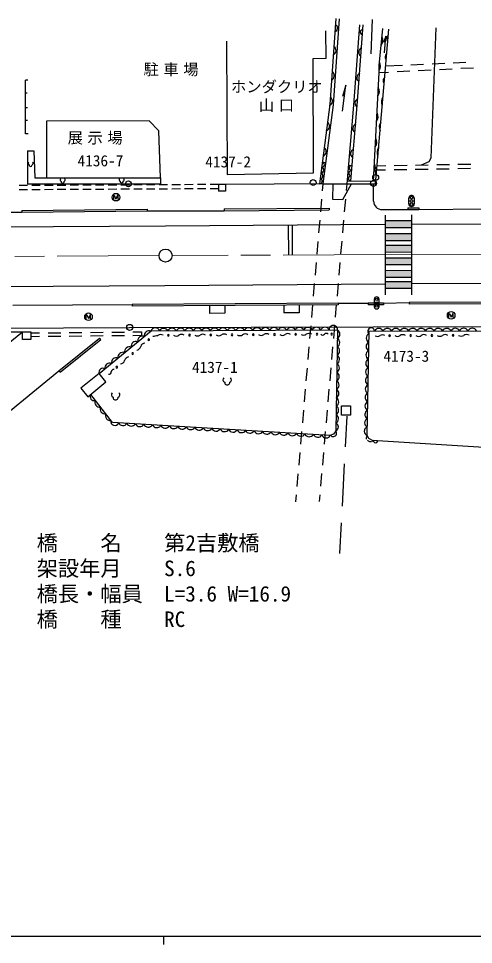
# Model space of a CAD drawing. Units: millimetres, scale not verified. Extents: x 40000 to 680000, y 20000 to 380000.
# Drawn here: x 250927 to 304507, y 204000 to 313200 of the extents above; entities that cross this region are included whole.
import ezdxf
from ezdxf.enums import TextEntityAlignment as Align

# ---------------------------------------------------------------- set-up
doc = ezdxf.new("R2010")
doc.units = ezdxf.units.MM
doc.header["$LTSCALE"] = 1000
doc.linetypes.add('CHAIN', pattern=[18.5, 12, -1.5, 3.5, -1.5])
for name, color, linetype, lineweight in [('M-BGD', 7, 'Continuous', 25), ('M-BMK', 2, 'CHAIN', 13), ('M-BMK-SRVR', 3, 'Continuous', 25), ('M-STR-STR1', 1, 'Continuous', 25), ('M-TTL-BAND', 7, 'Continuous', 25)]:
    doc.layers.add(name, color=color, linetype=linetype, lineweight=lineweight)
doc.styles.add('ＭＳ ゴシック', font='')
doc.styles.get('ＭＳ ゴシック').set_extended_font_data('MS Gothic')

msp = doc.modelspace()

# ---------------------------------------------------------------- hatches: boundary and pattern name
at = {"layer": 'M-BGD'}
for points in [[(294096, 288561), (294095, 289361), (297195, 289367), (297196, 288567)], [(297198, 287840), (297199, 287040), (294099, 287034), (294098, 287834)], [(294102, 285665), (294100, 286465), (297200, 286471), (297202, 285671)], [(294104, 284172), (294103, 284972), (297203, 284978), (297204, 284178)], [(297206, 283507), (297207, 282707), (294107, 282702), (294106, 283502)], [(297208, 282197), (297209, 281397), (294109, 281391), (294108, 282191)]]:
    msp.add_hatch(color=256, dxfattribs=at).paths.add_polyline_path(points)

# ---------------------------------------------------------------- linework, layer by layer
for p, q in [((288285, 313200), (287578, 303064)), ((288684, 313172), (287976, 303024)), ((290430, 302964), (291125, 312467)), ((290829, 302932), (291524, 312438)), ((292447, 309055), (292597, 313098)), ((287173, 308518), (287124, 311745)), ((293408, 307651), (293828, 312027)), ((294094, 306870), (294525, 311960)), ((299519, 296754), (300110, 312112)), ((275432, 310542), (275517, 294809)), ((294186, 311127), (293925, 310375)), ((294034, 309154), (294186, 311127)), ((285635, 308485), (287173, 308518)), ((285669, 294982), (285635, 308485)), ((302126, 307975), (303624, 308045)), ((292979, 293685), (294094, 306870)), ((293391, 306834), (293408, 307651)), ((293391, 306834), (294516, 306892)), ((294156, 307606), (296132, 307697)), ((295514, 306943), (297013, 307020)), ((297131, 307744), (298630, 307813)), ((298011, 307071), (299509, 307148)), ((299629, 307860), (301127, 307929)), ((300508, 307199), (302006, 307275)), ((303005, 307327), (304503, 307403)), ((251741, 299611), (251748, 305931)), ((252030, 305931), (251748, 305931)), ((292737, 294037), (293391, 306834)), ((289079, 302263), (289479, 305327)), ((289479, 305327), (289102, 303984)), ((251746, 304447), (251953, 304446)), ((251745, 302690), (251979, 302689)), ((287578, 303064), (286366, 293715)), ((287976, 303024), (286770, 293719)), ((289621, 293715), (290430, 302964)), ((290053, 294062), (290829, 302932)), ((251743, 301208), (251970, 301208)), ((254220, 301114), (254218, 294425)), ((266308, 301128), (254220, 301114)), ((267462, 299962), (266308, 301128)), ((252061, 299611), (251741, 299611)), ((267635, 294422), (267462, 299962)), ((251993, 297608), (251990, 293660)), ((251993, 297608), (252736, 297602)), ((252736, 297602), (252861, 294425)), ((286697, 296267), (287094, 296216)), ((297680, 295921), (299179, 295948)), ((298389, 295934), (299303, 296336)), ((299303, 296336), (299519, 296754)), ((300179, 295966), (301679, 295993)), ((302679, 296010), (304179, 296037)), ((275517, 294809), (285669, 294982)), ((289811, 295882), (290209, 295847)), ((293119, 295340), (294162, 295359)), ((293161, 295841), (294180, 295859)), ((295162, 295376), (296662, 295403)), ((295180, 295877), (296680, 295903)), ((297661, 295421), (299161, 295448)), ((300161, 295465), (301661, 295492)), ((302661, 295510), (304160, 295537)), ((252861, 294425), (267635, 294422)), ((267635, 294422), (267638, 293683)), ((289652, 294065), (293009, 294035)), ((251990, 293503), (250990, 293498)), ((251990, 293003), (250990, 292998)), ((267638, 293683), (251990, 293660)), ((253490, 293513), (252490, 293508)), ((253490, 293011), (252490, 293005)), ((254990, 293519), (253990, 293513)), ((254990, 293019), (253990, 293013)), ((256490, 293526), (255490, 293521)), ((256490, 293026), (255490, 293021)), ((257990, 293534), (256990, 293529)), ((257990, 293034), (256990, 293029)), ((259490, 293542), (258490, 293537)), ((259490, 293042), (258490, 293037)), ((260990, 293550), (259990, 293545)), ((260990, 293050), (259990, 293045)), ((262490, 293560), (261490, 293555)), ((262490, 293058), (261490, 293053)), ((263990, 293566), (262990, 293560)), ((263990, 293066), (262990, 293060)), ((265490, 293573), (264490, 293568)), ((265490, 293073), (264490, 293068)), ((266990, 293581), (265990, 293576)), ((266990, 293081), (265990, 293076)), ((268490, 293589), (267490, 293584)), ((268490, 293089), (267490, 293084)), ((269990, 293597), (268990, 293592)), ((269990, 293097), (268990, 293092)), ((271490, 293607), (270490, 293602)), ((271490, 293105), (270490, 293100)), ((272990, 293613), (271990, 293607)), ((272990, 293113), (271990, 293107)), ((274490, 293620), (273490, 293615)), ((274490, 293120), (273490, 293115)), ((275290, 293627), (274484, 293620)), ((274490, 293620), (274490, 292820)), ((275290, 292827), (274490, 292820)), ((286770, 293719), (275290, 293627)), ((275290, 293627), (275290, 292827)), ((286770, 293719), (289621, 293715)), ((287956, 293717), (287918, 291882)), ((289109, 291863), (290144, 293711)), ((289621, 293716), (292979, 293685)), ((292736, 291660), (292723, 293684)), ((262150, 291892), (262150, 292361)), ((262150, 292361), (262201, 292361)), ((262201, 292361), (262397, 291909)), ((262593, 292361), (262397, 291909)), ((262645, 292361), (262593, 292361)), ((262645, 291892), (262645, 292361)), ((287918, 291882), (289109, 291863)), ((296889, 291358), (296891, 292008)), ((297541, 292006), (297539, 291356)), ((251323, 290573), (266087, 290703)), ((251323, 290573), (251325, 290373)), ((251325, 290373), (266089, 290503)), ((266087, 290703), (266089, 290503)), ((266089, 290503), (275132, 290539)), ((275131, 290739), (287509, 290831)), ((275131, 290739), (275132, 290539)), ((275132, 290539), (287510, 290631)), ((287509, 290831), (287510, 290631)), ((293743, 290666), (296790, 290683)), ((296789, 290883), (298085, 290892)), ((296789, 290883), (296790, 290683)), ((296790, 290683), (298087, 290692)), ((298085, 290892), (298087, 290692)), ((298087, 290692), (306118, 290749)), ((243332, 290338), (251325, 290373)), ((294093, 290028), (294111, 280626)), ((297193, 290034), (297211, 280631)), ((167954, 288153), (268219, 288756)), ((268219, 288756), (294070, 288933)), ((282690, 288855), (282706, 285310)), ((283140, 288857), (283156, 285312)), ((294095, 289361), (297195, 289367)), ((294096, 288561), (297196, 288567)), ((297195, 288933), (368316, 289259)), ((294098, 287834), (297198, 287840)), ((294099, 287034), (297199, 287040)), ((294100, 286465), (297200, 286471)), ((294102, 285665), (297202, 285671)), ((294103, 284972), (297203, 284978)), ((294104, 284172), (297204, 284178)), ((294106, 283502), (297206, 283507)), ((294109, 281853), (268173, 281684)), ((294107, 282702), (297207, 282707)), ((294108, 282191), (297208, 282197)), ((368451, 282213), (297209, 281894)), ((268173, 281684), (167827, 281136)), ((294109, 281391), (297209, 281397)), ((288555, 279627), (264304, 279467)), ((288555, 279627), (292103, 279630)), ((288555, 279627), (288557, 279427)), ((293921, 279641), (292103, 279630)), ((292103, 279630), (292105, 279430)), ((292813, 280081), (292813, 279252)), ((293401, 279252), (293401, 280081)), ((293921, 279641), (296944, 279702)), ((293921, 279641), (293922, 279441)), ((410058, 280317), (296944, 279702)), ((296944, 279702), (296945, 279502)), ((410059, 280117), (296945, 279502)), ((250273, 279393), (264304, 279467)), ((264304, 279467), (264305, 279267)), ((288557, 279427), (264305, 279267)), ((273406, 279327), (273412, 278427)), ((275206, 279339), (275212, 278439)), ((282184, 279385), (282190, 278485)), ((283990, 278497), (282190, 278485)), ((283984, 279397), (283990, 278497)), ((293922, 279441), (292105, 279430)), ((258908, 277792), (258908, 278262)), ((258908, 278262), (258959, 278262)), ((258959, 278262), (259155, 277810)), ((259351, 278262), (259155, 277810)), ((259403, 278262), (259351, 278262)), ((259403, 277792), (259403, 278262)), ((275212, 278439), (273412, 278427)), ((301622, 277960), (301622, 278430)), ((301622, 278430), (301674, 278430)), ((301674, 278430), (301870, 277978)), ((302066, 278430), (301870, 277978)), ((302117, 278430), (302066, 278430)), ((302117, 277960), (302117, 278430)), ((181581, 276259), (264013, 276777)), ((260413, 271329), (266547, 276352)), ((264013, 276777), (364407, 277061)), ((266547, 276352), (288490, 276498)), ((288490, 276498), (288288, 264589)), ((292190, 276343), (291966, 264098)), ((292190, 276343), (319943, 276398)), ((215305, 275997), (251388, 276262)), ((245158, 271162), (251388, 276262)), ((252391, 276114), (253398, 276124)), ((252391, 275714), (253400, 275724)), ((254398, 276134), (255898, 276149)), ((254400, 275734), (255900, 275749)), ((255686, 271647), (260476, 275514)), ((255812, 271491), (260602, 275358)), ((256898, 276159), (258398, 276174)), ((256900, 275759), (258400, 275774)), ((259398, 276184), (260898, 276199)), ((259400, 275784), (260900, 275799)), ((260476, 275514), (260602, 275358)), ((261898, 276209), (263398, 276224)), ((261900, 275809), (263400, 275824)), ((264398, 276234), (265405, 276245)), ((264400, 275834), (265409, 275845)), ((265405, 276245), (265409, 275845)), ((247897, 265261), (255686, 271647)), ((255812, 271491), (255685, 271646)), ((260413, 271329), (258270, 269602)), ((261210, 270349), (260413, 271329)), ((259084, 268573), (261210, 270349)), ((258270, 269602), (259084, 268573)), ((261994, 265566), (259425, 268858)), ((287590, 264036), (261994, 265566)), ((289427, 262700), (289613, 266315)), ((288288, 264589), (288023, 264180)), ((288023, 264180), (287590, 264036)), ((291966, 264098), (292135, 263707)), ((292135, 263707), (292592, 263486)), ((292592, 263486), (355833, 259422)), ((289069, 255709), (289325, 260703)), ((288781, 250098), (288966, 253712))]:
    msp.add_line(p, q, dxfattribs=at)
for points in [[(251388, 276262), (252391, 276262), (252391, 275327), (251388, 275327)], [(288964, 267537), (290010, 267537), (290010, 266416), (288964, 266416)]]:
    msp.add_lwpolyline(points, close=True, dxfattribs=at)
for centre, radius in [((263875, 293698), 350), ((285628, 293858), 350), ((292733, 293763), 350), ((292992, 294447), 350), ((262408, 292130), 450), ((297215, 291682), 162), ((297216, 292072), 162), ((297214, 291292), 162), ((293107, 280081), 139), ((293107, 279668), 139), ((259166, 278030), 450), ((293107, 279283), 139), ((301881, 278198), 450), ((264013, 276777), 350)]:
    msp.add_circle(centre, radius, dxfattribs=at)
for centre, radius, start, end in [((288112, 312062), 394, 279.75937, 72.25594), ((291448, 311582), 287, 83.13505, 268.50083), ((294798, 310840), 517, 130.38921, 219.9391), ((292931, 310607), 907, 321.09339, 27.94076), ((287755, 309434), 567, 294.08014, 57.93517), ((291555, 309209), 567, 113.89042, 237.74545), ((294614, 308663), 517, 130.38921, 219.9391), ((292543, 307594), 1011, 327.50795, 26.72097), ((287546, 306441), 567, 294.08014, 57.93517), ((291336, 306217), 567, 113.89042, 237.74545), ((294279, 305892), 416, 124.93759, 225.45996), ((292519, 304595), 907, 323.64951, 30.49689), ((287348, 303450), 560, 292.28338, 58.82895), ((291120, 303224), 569, 114.10497, 237.22673), ((294564, 303400), 908, 141.80029, 208.59727), ((292366, 301601), 907, 323.64951, 30.49689), ((286975, 300487), 567, 290.68927, 54.5443), ((290860, 300232), 567, 113.0749, 236.92993), ((294312, 300411), 908, 141.80029, 208.59727), ((292213, 298607), 907, 323.64951, 30.49689), ((286589, 297512), 567, 290.68927, 54.5443), ((290599, 297244), 567, 113.0749, 236.92993), ((294061, 297421), 908, 141.80029, 208.59727), ((252225, 296130), 180, 131.41945, 251.14243), ((252345, 295935), 180, 172.14016, 7.85984), ((252465, 296130), 180, 288.85757, 48.58055), ((286666, 295975), 293, 261.31046, 83.92311), ((292060, 295614), 907, 323.64951, 30.49689), ((286433, 294651), 354, 271.4142, 73.81938), ((286523, 295345), 354, 271.4142, 73.81938), ((290185, 294950), 354, 93.79983, 256.20501), ((290160, 295577), 274, 79.60819, 270.39664), ((293365, 295012), 416, 124.93759, 225.45996), ((256008, 294164), 180, 131.41945, 251.14243), ((256128, 293969), 180, 172.14016, 7.85984), ((256248, 294164), 180, 288.85757, 48.58055), ((262950, 294189), 180, 131.41945, 251.14243), ((263070, 293994), 180, 172.14016, 7.85984), ((263190, 294189), 180, 288.85757, 48.58055), ((286411, 294005), 293, 261.31046, 83.92311), ((290051, 294336), 274, 79.60819, 270.39664), ((293740, 291670), 1004, 180.59255, 270.15655), ((297216, 292007), 325, 359.83133, 179.83134), ((297214, 291357), 325, 179.83133, 359.83133), ((293107, 280081), 294, 0, 180), ((293107, 279252), 294, 180, 0), ((266301, 275806), 567, 67.38798, 191.24301), ((267018, 276206), 515, 17.22105, 166.19199), ((268012, 276095), 567, 28.45401, 152.30904), ((269012, 276102), 567, 28.45401, 152.30904), ((270012, 276108), 567, 28.45401, 152.30904), ((271012, 276115), 567, 28.45401, 152.30904), ((272012, 276122), 567, 28.45401, 152.30904), ((273012, 276128), 567, 28.45401, 152.30904), ((274012, 276135), 567, 28.45401, 152.30904), ((275012, 276142), 567, 28.45401, 152.30904), ((276012, 276148), 567, 28.45401, 152.30904), ((277012, 276155), 567, 28.45401, 152.30904), ((278012, 276162), 567, 28.45401, 152.30904), ((279012, 276168), 567, 28.45401, 152.30904), ((280012, 276175), 567, 28.45401, 152.30904), ((281012, 276182), 567, 28.45401, 152.30904), ((282012, 276188), 567, 28.45401, 152.30904), ((283012, 276195), 567, 28.45401, 152.30904), ((284012, 276202), 567, 28.45401, 152.30904), ((285012, 276208), 567, 28.45401, 152.30904), ((286012, 276215), 567, 28.45401, 152.30904), ((287012, 276222), 567, 28.45401, 152.30904), ((288000, 276506), 491, 356.80878, 181.70023), ((288215, 275983), 567, 297.09895, 60.95397), ((292459, 276314), 405, 4.3488, 227.20475), ((293364, 276079), 567, 28.18644, 152.04146), ((294364, 276081), 567, 28.18644, 152.04146), ((295364, 276083), 567, 28.18644, 152.04146), ((296364, 276085), 567, 28.18644, 152.04146), ((297364, 276087), 567, 28.18644, 152.04146), ((298364, 276089), 567, 28.18644, 152.04146), ((299364, 276091), 567, 28.18644, 152.04146), ((300364, 276093), 567, 28.18644, 152.04146), ((301364, 276095), 567, 28.18644, 152.04146), ((302364, 276097), 567, 28.18644, 152.04146), ((303364, 276099), 567, 28.18644, 152.04146), ((304364, 276101), 567, 28.18644, 152.04146), ((265527, 275172), 567, 67.38798, 191.24301), ((266261, 275324), 100, 0, 180), ((266261, 275324), 100, 180, 0), ((266450, 279057), 3338, 274.89167, 285.14907), ((267638, 275400), 538, 54.9068, 125.88548), ((268572, 275844), 100, 0, 180), ((268572, 275844), 100, 180, 0), ((269506, 276289), 538, 234.9068, 305.88548), ((270137, 275417), 538, 54.9068, 125.88548), ((271072, 275862), 100, 0, 180), ((271072, 275862), 100, 180, 0), ((272006, 276306), 538, 234.9068, 305.88548), ((272637, 275434), 538, 54.9068, 125.88548), ((273572, 275879), 100, 0, 180), ((273572, 275879), 100, 180, 0), ((274506, 276324), 538, 234.9068, 305.88548), ((275137, 275451), 538, 54.9068, 125.88548), ((276072, 275896), 100, 0, 180), ((276072, 275896), 100, 180, 0), ((277006, 276341), 538, 234.9068, 305.88548), ((277637, 275469), 538, 54.9068, 125.88548), ((278572, 275913), 100, 0, 180), ((278572, 275913), 100, 180, 0), ((279506, 276358), 538, 234.9068, 305.88548), ((280137, 275486), 538, 54.9068, 125.88548), ((281072, 275931), 100, 0, 180), ((281072, 275931), 100, 180, 0), ((282006, 276375), 538, 234.9068, 305.88548), ((282637, 275503), 538, 54.9068, 125.88548), ((283572, 275948), 100, 0, 180), ((283572, 275948), 100, 180, 0), ((284506, 276393), 538, 234.9068, 305.88548), ((285137, 275521), 538, 54.9068, 125.88548), ((286072, 275965), 100, 0, 180), ((286072, 275965), 100, 180, 0), ((286740, 276148), 278, 220.18171, 320.61057), ((287170, 275795), 278, 40.18171, 140.61057), ((287809, 275977), 100, 0, 180), ((287809, 275977), 100, 180, 0), ((288198, 274984), 567, 297.09895, 60.95397), ((292442, 275512), 567, 117.02326, 240.87829), ((293227, 276136), 438, 230.72161, 309.71294), ((293787, 275462), 438, 50.72161, 129.71294), ((294621, 275803), 100, 0, 180), ((294621, 275803), 100, 180, 0), ((295547, 276245), 538, 234.72793, 305.70662), ((296175, 275371), 538, 54.72793, 125.70662), ((297111, 275813), 100, 0, 180), ((297111, 275813), 100, 180, 0), ((298047, 276254), 538, 234.72793, 305.70662), ((298675, 275380), 538, 54.72793, 125.70662), ((299611, 275822), 100, 0, 180), ((299611, 275822), 100, 180, 0), ((300547, 276264), 538, 234.72793, 305.70662), ((301175, 275390), 538, 54.72793, 125.70662), ((302111, 275832), 100, 0, 180), ((302111, 275832), 100, 180, 0), ((303047, 276273), 538, 234.72793, 305.70662), ((303675, 275399), 538, 54.72793, 125.70662), ((263980, 273905), 567, 67.38798, 191.24301), ((264753, 274539), 567, 67.38798, 191.24301), ((264791, 274636), 538, 275.25857, 346.23726), ((265837, 274380), 538, 95.25857, 166.23726), ((288181, 273984), 567, 297.09895, 60.95397), ((292423, 274512), 567, 117.02326, 240.87829), ((262432, 272638), 567, 67.38798, 191.24301), ((263206, 273271), 567, 67.38798, 191.24301), ((263943, 272748), 538, 95.25857, 166.23726), ((264367, 273692), 100, 0, 180), ((264367, 273692), 100, 180, 0), ((288164, 272984), 567, 297.09895, 60.95397), ((292387, 272512), 567, 117.02326, 240.87829), ((292405, 273512), 567, 117.02326, 240.87829), ((260873, 271471), 482, 61.45925, 197.17174), ((261659, 272004), 567, 67.38798, 191.24301), ((262495, 272080), 100, 0, 180), ((262495, 272080), 100, 180, 0), ((262897, 273004), 538, 275.25857, 346.23726), ((288147, 271984), 567, 297.09895, 60.95397), ((292368, 271512), 567, 117.02326, 240.87829), ((261571, 271518), 278, 260.53349, 0.96234), ((262126, 271527), 278, 80.53349, 180.96234), ((275302, 270607), 300, 131.41945, 251.14243), ((275702, 270607), 300, 288.85757, 48.58055), ((288130, 270984), 567, 297.09895, 60.95397), ((292350, 270513), 567, 117.02326, 240.87829), ((275502, 270282), 300, 172.14016, 7.85984), ((288113, 269984), 567, 297.09895, 60.95397), ((292332, 269513), 567, 117.02326, 240.87829), ((259833, 268618), 473, 149.43646, 286.48794), ((262156, 268841), 300, 131.41945, 251.14243), ((262556, 268841), 300, 288.85757, 48.58055), ((288096, 268984), 567, 297.09895, 60.95397), ((292313, 268513), 567, 117.02326, 240.87829), ((260485, 267934), 567, 156.03469, 279.88972), ((262356, 268516), 300, 172.14016, 7.85984), ((288079, 267985), 567, 297.09895, 60.95397), ((292295, 267513), 567, 117.02326, 240.87829), ((261100, 267145), 567, 156.03469, 279.88972), ((261715, 266357), 567, 156.03469, 279.88972), ((288045, 265985), 567, 297.09895, 60.95397), ((288062, 266985), 567, 297.09895, 60.95397), ((292277, 266513), 567, 117.02326, 240.87829), ((262259, 265674), 464, 164.34292, 341.12392), ((263212, 265760), 567, 204.65207, 328.50709), ((264211, 265700), 567, 204.65207, 328.50709), ((265209, 265641), 567, 204.65207, 328.50709), ((288114, 265038), 482, 291.17022, 66.8827), ((292258, 265513), 567, 117.02326, 240.87829), ((266207, 265581), 567, 204.65207, 328.50709), ((267205, 265521), 567, 204.65207, 328.50709), ((268203, 265462), 567, 204.65207, 328.50709), ((269202, 265402), 567, 204.65207, 328.50709), ((270200, 265342), 567, 204.65207, 328.50709), ((271198, 265283), 567, 204.65207, 328.50709), ((272196, 265223), 567, 204.65207, 328.50709), ((273194, 265163), 567, 204.65207, 328.50709), ((274193, 265104), 567, 204.65207, 328.50709), ((275191, 265044), 567, 204.65207, 328.50709), ((276189, 264984), 567, 204.65207, 328.50709), ((277187, 264925), 567, 204.65207, 328.50709), ((278186, 264865), 567, 204.65207, 328.50709), ((279184, 264805), 567, 204.65207, 328.50709), ((280182, 264746), 567, 204.65207, 328.50709), ((281180, 264686), 567, 204.65207, 328.50709), ((282178, 264626), 567, 204.65207, 328.50709), ((283177, 264567), 567, 204.65207, 328.50709), ((284175, 264507), 567, 204.65207, 328.50709), ((287978, 264311), 416, 217.92189, 41.81553), ((292164, 264524), 526, 110.17821, 251.5245), ((285173, 264447), 567, 204.65207, 328.50709), ((286171, 264388), 567, 204.65207, 328.50709), ((287159, 264262), 532, 198.64956, 337.18414), ((292441, 263673), 567, 141.5158, 187.74679), ((292390, 263880), 567, 228.41266, 282.78122), ((292256, 263774), 567, 304.99525, 328.25073), ((292991, 263420), 260, 167.44243, 5.204)]:
    msp.add_arc(centre, radius, start, end, dxfattribs=at)
at = {"layer": 'M-BMK'}
for p, q in [((267475, 285240), (168558, 284716)), ((294102, 285361), (269016, 285248)), ((294102, 285361), (367740, 285779))]:
    msp.add_line(p, q, dxfattribs=at)
at = {"layer": 'M-BMK-SRVR'}
msp.add_circle((268246, 285244), 771, dxfattribs=at)
at = {"layer": 'M-STR-STR1'}
for p, q in [((286770, 293719), (286700, 292898)), ((289551, 292908), (289621, 293715)), ((286614, 291902), (286486, 290407)), ((289336, 290417), (289465, 291912)), ((286401, 289411), (286273, 287917)), ((289121, 287927), (289250, 289421)), ((286188, 286920), (286059, 285426)), ((288906, 285436), (289035, 286930)), ((285974, 284429), (285846, 282935)), ((288691, 282945), (288820, 284440)), ((285761, 281938), (285633, 280444)), ((288476, 280454), (288605, 281949)), ((285547, 279448), (285419, 277953)), ((288260, 277964), (288389, 279458)), ((285334, 276957), (285206, 275462)), ((288045, 275473), (288174, 276967)), ((285120, 274466), (284992, 272971)), ((287830, 272982), (287959, 274477)), ((284907, 271975), (284779, 270480)), ((287615, 270491), (287744, 271986)), ((284693, 269484), (284565, 267990)), ((287400, 268001), (287529, 269495)), ((284480, 266993), (284352, 265499)), ((287184, 265510), (287314, 267004)), ((284266, 264502), (284138, 263008)), ((286969, 263019), (287098, 264514)), ((284053, 262012), (283925, 260517)), ((286754, 260529), (286883, 262023)), ((283839, 259521), (283711, 258026)), ((286539, 258038), (286668, 259532)), ((283626, 257030), (283556, 256209)), ((286383, 256235), (286453, 257042))]:
    msp.add_line(p, q, dxfattribs=at)
at = {"layer": 'M-TTL-BAND'}
for p, q in [((40000, 205000), (579000, 205000)), ((268000, 205000), (268000, 204000))]:
    msp.add_line(p, q, dxfattribs=at)

# ---------------------------------------------------------------- texts
at = {"layer": 'M-BGD', "style": 'ＭＳ ゴシック'}
for s, height, p in [('ホンダクリオ', 1320, (275949, 305155)), ('4136-7', 1320, (257881, 296428)), ('4137-2', 1320, (272924, 296300)), ('4173-3', 1320, (293905, 273382)), ('4137-1', 1320, (271357, 272074)), ('橋\u3000\u3000名\u3000\u3000第2吉敷橋', 1833, (253066, 251357)), ('架設年月\u3000\u3000S.6', 1833, (253066, 248357)), ('橋長・幅員\u3000L=3.6 W=16.9', 1833, (253066, 245357)), ('橋\u3000\u3000種\u3000\u3000RC', 1833, (253066, 242357))]:
    msp.add_text(s, height=height, dxfattribs=at).set_placement(p, align=Align.MIDDLE_LEFT)
at = {"layer": 'M-BGD', "char_height": 1320, "attachment_point": 4, "style": 'ＭＳ ゴシック'}
for s, insert in [('\\T1.3;駐車場', (265646, 307122)), ('\\T1.3;山口', (279230, 302906)), ('\\T1.3;展示場', (256707, 299055))]:
    msp.add_mtext(s, dxfattribs=dict(at, insert=insert))

doc.saveas('drawing.dxf')
